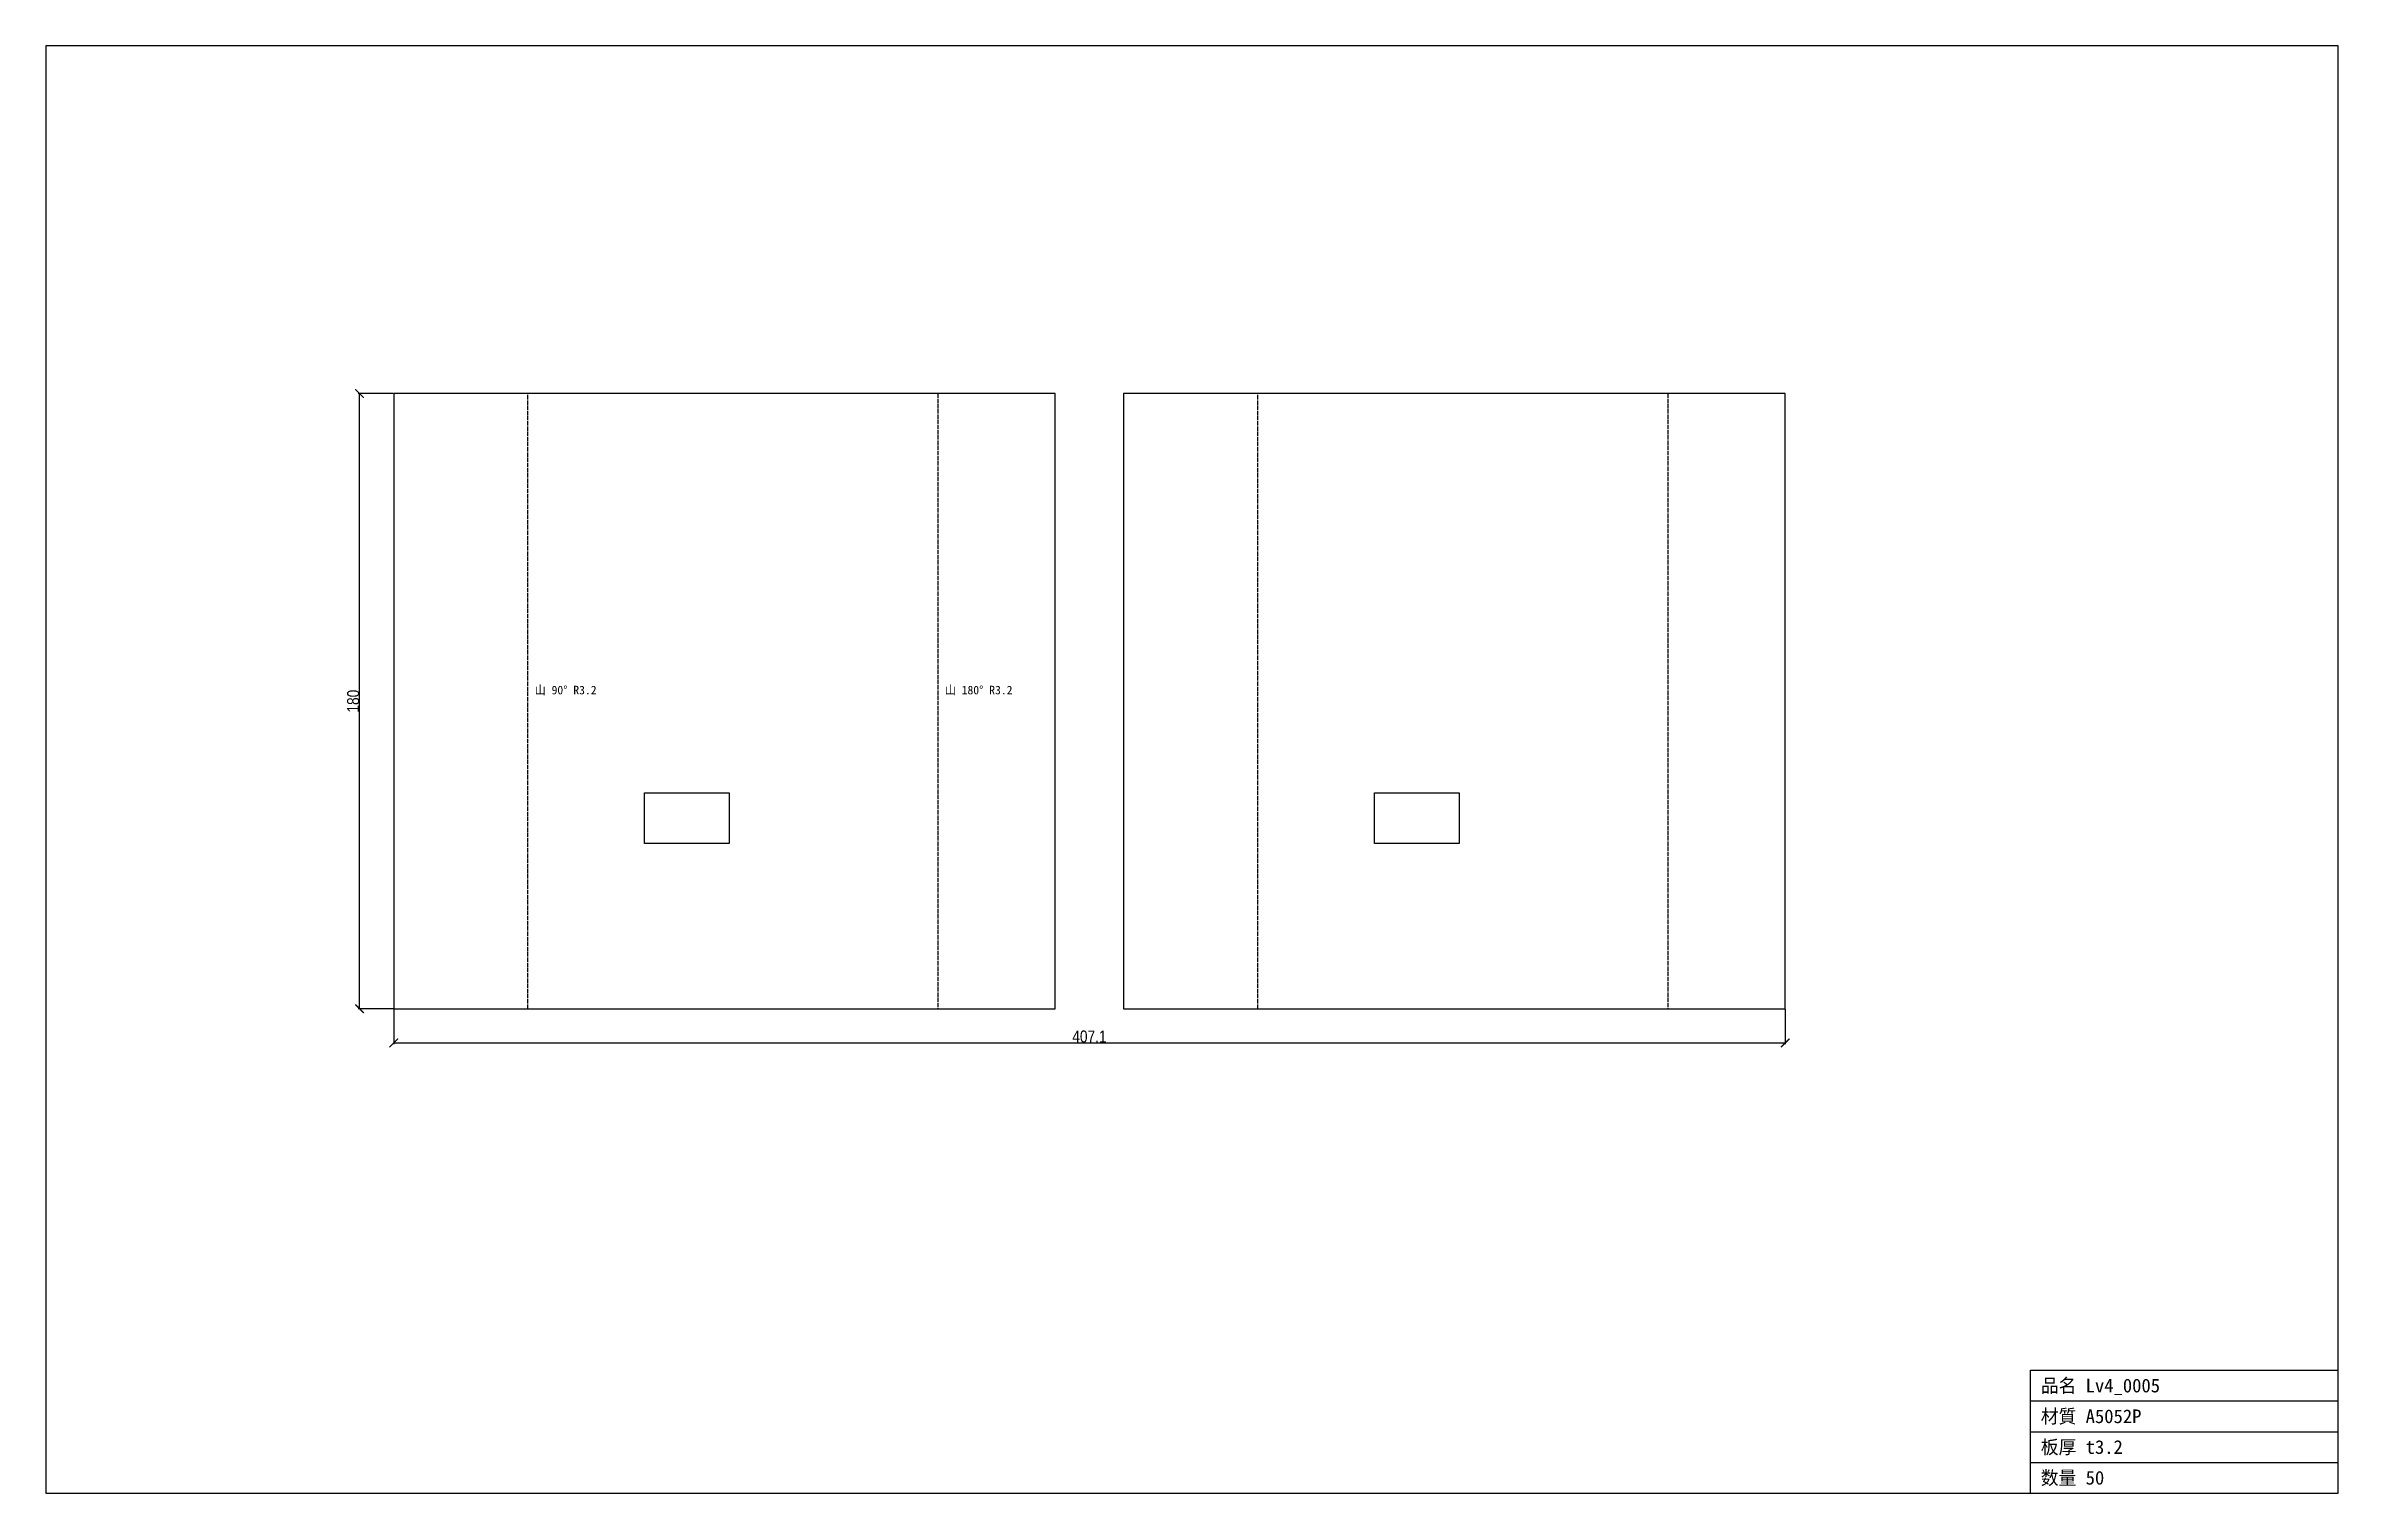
# Model space of a CAD drawing. Header units: millimetres. Extents: x -145 to 526, y -142 to 282.
import ezdxf

# ---------------------------------------------------------------- set-up
doc = ezdxf.new("R2010")
doc.units = ezdxf.units.MM
doc.linetypes.add('DASHED', pattern=[1.524, 1.27, -0.254])
for name, color, linetype in [('BEND', 7, 'Continuous'), ('CUT', 7, 'Continuous'), ('DIM', 7, 'Continuous'), ('FRAME', 7, 'Continuous'), ('TEXT', 7, 'Continuous')]:
    doc.layers.add(name, color=color, linetype=linetype)
doc.styles.add('OpenSansCondensed-Light', font='OpenSansCondensed-Light.ttf')
doc.dimstyles.new('EZDXF', dxfattribs={"dimtxt": 0.25, "dimasz": 0.175, "dimexe": 0.375, "dimexo": 0.125, "dimgap": 0.1, "dimtad": 1, "dimlfac": 100, "dimzin": 12, "dimdsep": 46, "dimtxsty": 'OpenSansCondensed-Light', "dimblk": 'ARCHTICK', "dimcen": 2.5, "dimazin": 3, "dimtfac": 0.5, "dimtmove": 2, "dimatfit": 3})

# ---------------------------------------------------------------- blocks, each defined once
blk = doc.blocks.new('_ARCHTICK')
at = {"color": 0, "linetype": 'BYBLOCK', "const_width": 0.15}
blk.add_lwpolyline([(-0.5, -0.5), (0.5, 0.5)], dxfattribs=at)

msp = doc.modelspace()

# ---------------------------------------------------------------- linework, layer by layer
at = {"layer": 'BEND', "color": 1, "linetype": 'DASHED'}
for p, q in [((-3.77, 0), (-3.77, 180.03)), ((116.22, 180.03), (116.22, 0)), ((209.79, 0), (209.79, 180.03)), ((329.77, 180.03), (329.77, 0))]:
    msp.add_line(p, q, dxfattribs=at)
at = {"layer": 'CUT'}
for p, q in [((-43.01, 180.03), (-43.01, 0)), ((150.55, 180.03), (-43.01, 180.03)), ((150.55, 0), (150.55, 180.03)), ((170.55, 180.03), (170.55, 0)), ((364.11, 180.03), (170.55, 180.03)), ((364.11, 0), (364.11, 180.03)), ((30.36, 48.32), (30.36, 63.16)), ((30.36, 63.16), (55.17, 63.16)), ((55.17, 63.16), (55.17, 48.32)), ((243.91, 48.32), (243.91, 63.16)), ((243.91, 63.16), (268.72, 63.16)), ((268.72, 63.16), (268.72, 48.32)), ((55.17, 48.32), (30.36, 48.32)), ((268.72, 48.32), (243.91, 48.32)), ((-43.01, 0), (150.55, 0)), ((170.55, 0), (364.11, 0))]:
    msp.add_line(p, q, dxfattribs=at)
at = {"layer": 'FRAME'}
for p, q in [((525.89, 281.8), (-144.78, 281.8)), ((-144.78, 281.8), (-144.78, -141.78)), ((525.89, -141.78), (525.89, 281.8)), ((435.89, -141.78), (435.89, -105.78)), ((435.89, -105.78), (525.89, -105.78)), ((435.89, -114.78), (525.89, -114.78)), ((435.89, -123.78), (525.89, -123.78)), ((435.89, -132.78), (525.89, -132.78)), ((-144.78, -141.78), (525.89, -141.78))]:
    msp.add_line(p, q, dxfattribs=at)

# ---------------------------------------------------------------- texts
at = {"layer": 'TEXT'}
for s, height, p in [('山 90° R3.2', 2.5, (-1.77, 92.01)), ('山 180° R3.2', 2.5, (118.22, 92.01)), ('品名 Lv4_0005', 4, (438.89, -112.28)), ('材質 A5052P', 4, (438.89, -121.28)), ('板厚 t3.2', 4, (438.89, -130.28)), ('数量 50', 4, (438.89, -139.28))]:
    msp.add_text(s, height=height, dxfattribs=at).set_placement(p)

# ---------------------------------------------------------------- dimensions: what is measured, and where the dimension line sits
at = {"layer": 'DIM'}
msp.add_linear_dim(base=(-53.01, 0), p1=(-43.01, 0), p2=(-43.01, 180.03), angle=90, dimstyle='EZDXF', override={"dimtxt": 3.5, "dimasz": 2.5, "dimdec": 1, "dimlfac": 1}, dxfattribs=at).render()
msp.add_linear_dim(base=(-43.01, -10), p1=(-43.01, 0), p2=(364.11, 0), dimstyle='EZDXF', override={"dimtxt": 3.5, "dimasz": 2.5, "dimdec": 1, "dimlfac": 1}, dxfattribs=at).render()

doc.saveas('drawing.dxf')
